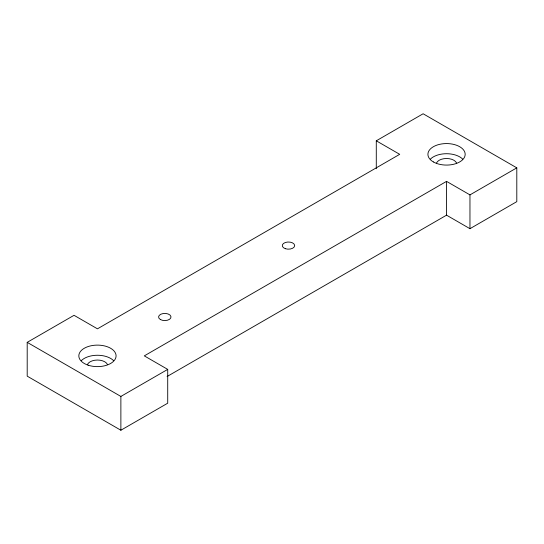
<?xml version="1.0" encoding="UTF-8"?>
<svg xmlns="http://www.w3.org/2000/svg" width="544" height="544" viewBox="0 0 544 544"><rect width="100%" height="100%" fill="white"/><g stroke="black" fill="none" stroke-linecap="round" stroke-linejoin="round"><path stroke-width="0.82" d="M167.09 376.509L446.542 215.172L469.962 228.691L516.8 201.647L516.8 167.851L469.962 194.888L446.542 181.37L144.296 355.871L167.715 369.39L167.715 403.192L120.877 430.236L27.2 376.149L27.2 342.353L74.038 315.309L97.458 328.828L399.704 154.326L376.285 140.808L376.285 168.694M376.285 140.808L423.123 113.764L516.8 167.851M27.2 342.353L120.877 396.433L167.715 369.39M469.962 194.888L469.962 228.691M446.542 181.37L446.542 215.172M120.877 396.433L120.877 430.236M430.413 159.093A18.632 10.758 0 0 1 462.679 159.093M436.546 162.921A10.35 5.977 0 0 1 446.542 158.494A10.35 5.977 0 0 1 456.538 162.921M81.321 360.631A18.632 10.758 0 0 1 113.587 360.631M87.462 364.466A10.35 5.977 0 0 1 97.458 360.033A10.35 5.977 0 0 1 107.454 364.466M88.142 365.187A18.632 10.758 0 0 0 116.083 355.871A18.632 10.758 0 0 0 88.142 346.555A18.632 10.758 0 0 0 88.142 365.187M285.362 248.696A6.208 3.584 0 0 0 294.678 245.589A6.208 3.584 0 0 0 285.362 242.488A6.208 3.584 0 0 0 285.362 248.696M160.392 319.532A6.208 3.584 0 0 0 170.782 317.927A6.208 3.584 0 0 0 163.18 313.534A6.208 3.584 0 0 0 160.392 319.532M433.371 161.935A18.632 10.758 0 0 0 464.535 157.114A18.632 10.758 0 0 0 441.721 143.936A18.632 10.758 0 0 0 433.371 161.935"/></g></svg>
